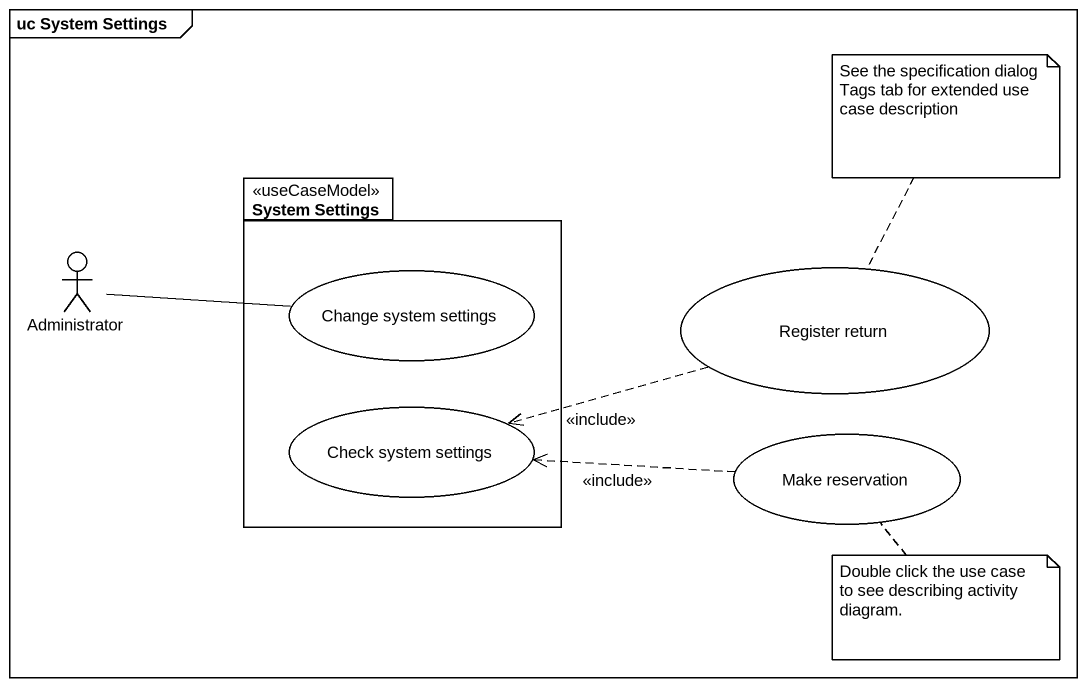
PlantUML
@startuml
mainframe uc System Settings
package "System Settings" as System_Settings <<useCaseModel>> {
  usecase "Change system settings" as Change_system_settings
  usecase "Check system settings" as Check_system_settings
}
actor Administrator
usecase "Register return" as Register_return
usecase "Make reservation" as Make_reservation
Administrator -right- Change_system_settings
Register_return .left.> Check_system_settings : <<include>>
Make_reservation .left.> Check_system_settings : <<include>>
note top of Register_return : See the specification dialog Tags tab for extended use case description
note bottom of Make_reservation : Double click the use case to see describing activity diagram.
@enduml
